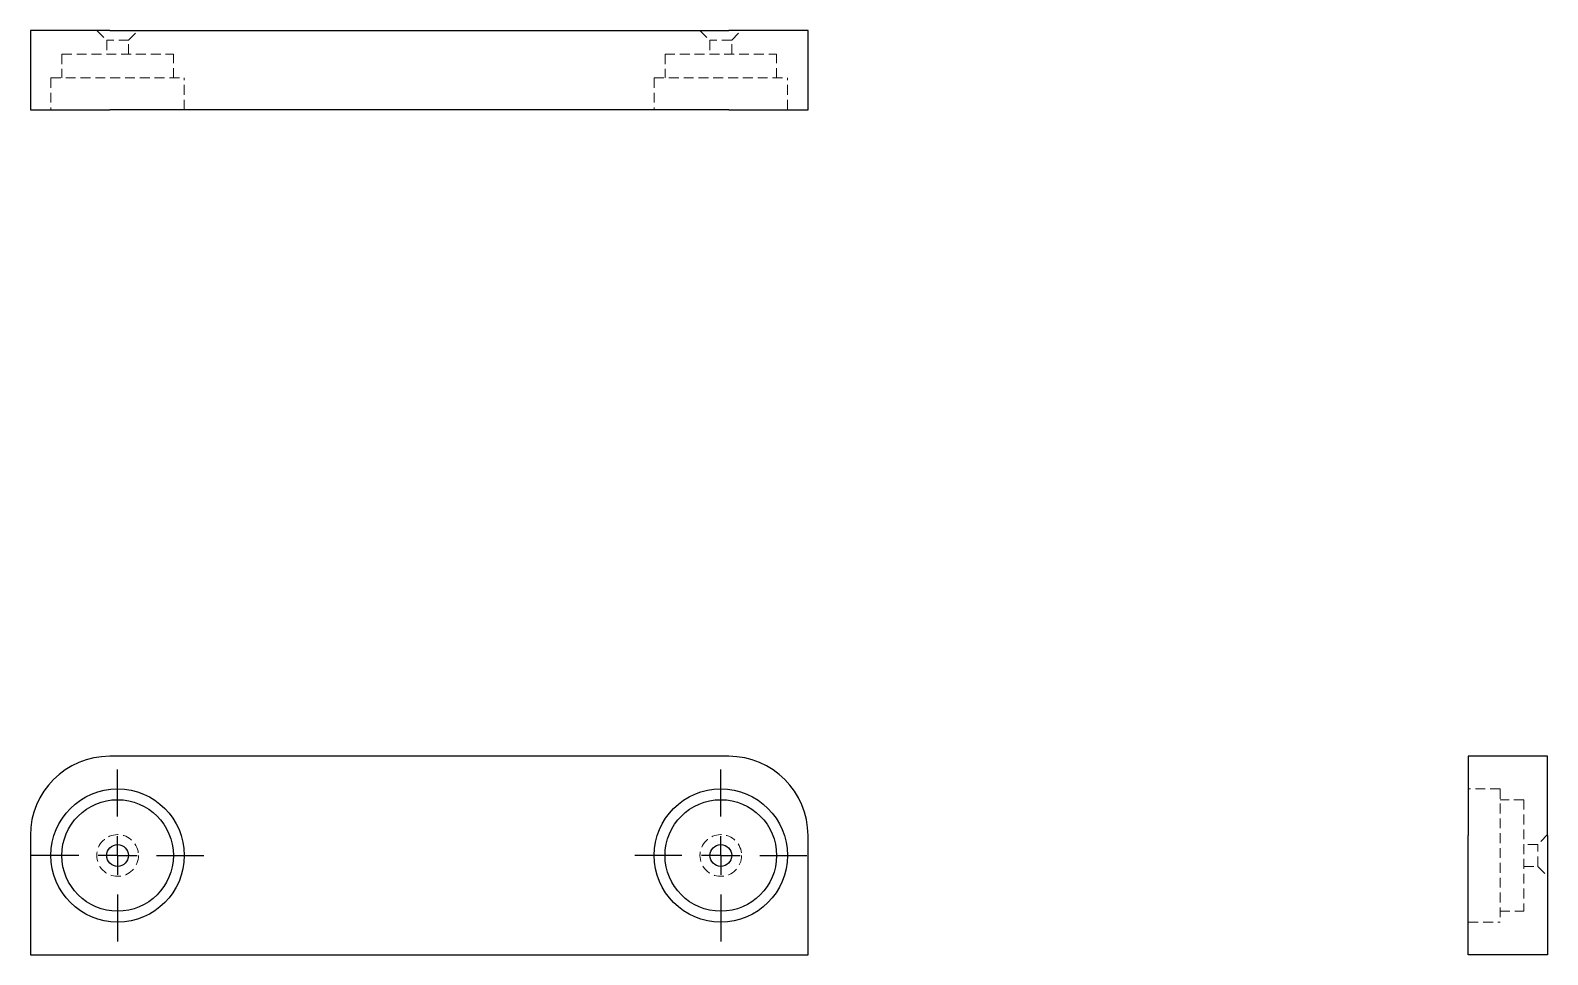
# Model space of a CAD drawing. Header units: millimetres. Extents: x 33 to 228, y 44 to 163.
import ezdxf

# ---------------------------------------------------------------- set-up
doc = ezdxf.new("R2010")
doc.units = ezdxf.units.MM
doc.linetypes.add('HIDDEN', pattern=[1.905, 1.27, -0.635])
doc.layers.add('10', color=7, linetype='Continuous')

# ---------------------------------------------------------------- blocks, each defined once
blk = doc.blocks.new('SW_CENTERMARKSYMBOL_0')
at = {"layer": '10', "color": 0}
for p, q in [((0, 5), (0, 11.07)), ((0, 0), (0, 2.5)), ((-5, 0), (-11.07, 0)), ((0, 0), (-2.5, 0)), ((0, 0), (0, -2.5)), ((0, 0), (2.5, 0)), ((5, 0), (11.07, 0)), ((0, -5), (0, -11.07))]:
    blk.add_line(p, q, dxfattribs=at)
blk = doc.blocks.new('SW_CENTERMARKSYMBOL_1')
at = {"layer": '10', "color": 0}
for p, q in [((0, 5), (0, 11.07)), ((0, 0), (0, 2.5)), ((-5, 0), (-11.07, 0)), ((0, 0), (-2.5, 0)), ((0, 0), (0, -2.5)), ((0, 0), (2.5, 0)), ((5, 0), (11.07, 0)), ((0, -5), (0, -11.07))]:
    blk.add_line(p, q, dxfattribs=at)

msp = doc.modelspace()

# ---------------------------------------------------------------- linework, layer by layer
at = {"color": 7, "linetype": 'Continuous', "lineweight": 25}
for p, q in [((33, 163.1), (33, 152.9)), ((43.2, 163.1), (33, 163.1)), ((43.2, 163.1), (122.8, 163.1)), ((133, 163.1), (122.8, 163.1)), ((133, 152.9), (133, 163.1)), ((33, 152.9), (43.2, 152.9)), ((122.8, 152.9), (43.2, 152.9)), ((122.8, 152.9), (133, 152.9)), ((122.8, 69.76), (43.2, 69.76)), ((228.1, 69.76), (217.9, 69.76)), ((217.9, 69.76), (217.9, 59.55)), ((228.1, 59.55), (228.1, 69.76)), ((33, 59.55), (33, 44.24)), ((133, 44.24), (133, 59.55)), ((217.9, 44.24), (217.9, 59.55)), ((228.1, 59.55), (228.1, 44.24)), ((33, 44.24), (133, 44.24)), ((228.1, 44.24), (217.9, 44.24))]:
    msp.add_line(p, q, dxfattribs=at)
at = {"color": 7, "linetype": 'HIDDEN', "lineweight": 18}
for p, q in [((41.55, 163.1), (42.82, 161.83)), ((45.63, 161.83), (46.9, 163.1)), ((119.1, 163.1), (120.37, 161.83)), ((123.18, 161.83), (124.45, 163.1)), ((37.06, 160.04), (51.39, 160.04)), ((37.06, 160.04), (37.06, 156.98)), ((45.63, 161.83), (42.82, 161.83)), ((42.82, 161.83), (42.82, 160.04)), ((45.63, 160.04), (45.63, 161.83)), ((51.39, 156.98), (51.39, 160.04)), ((114.61, 160.04), (128.94, 160.04)), ((114.61, 160.04), (114.61, 156.98)), ((123.18, 161.83), (120.37, 161.83)), ((120.37, 161.83), (120.37, 160.04)), ((123.18, 160.04), (123.18, 161.83)), ((128.94, 156.98), (128.94, 160.04)), ((35.65, 156.98), (52.8, 156.98)), ((35.65, 156.98), (35.65, 152.9)), ((52.8, 152.9), (52.8, 156.98)), ((113.2, 156.98), (130.35, 156.98)), ((113.2, 156.98), (113.2, 152.9)), ((130.35, 152.9), (130.35, 156.98)), ((221.98, 65.57), (217.9, 65.57)), ((221.98, 65.57), (221.98, 48.43)), ((225.04, 64.17), (221.98, 64.17)), ((225.04, 64.17), (225.04, 49.83)), ((228.1, 59.68), (226.83, 58.4)), ((226.83, 58.4), (225.04, 58.4)), ((226.83, 55.6), (226.83, 58.4)), ((225.04, 55.6), (226.83, 55.6)), ((226.83, 55.6), (228.1, 54.32)), ((221.98, 49.83), (225.04, 49.83)), ((217.9, 48.43), (221.98, 48.43))]:
    msp.add_line(p, q, dxfattribs=at)
at = {"color": 7, "linetype": 'Continuous', "lineweight": 25}
for centre, radius in [((44.22, 57), 8.57), ((121.78, 57), 8.57), ((44.22, 57), 7.17), ((121.78, 57), 7.17), ((44.22, 57), 1.4), ((121.78, 57), 1.4)]:
    msp.add_circle(centre, radius, dxfattribs=at)
at = {"color": 7, "linetype": 'HIDDEN', "lineweight": 18}
for centre in [(44.22, 57), (121.78, 57)]:
    msp.add_circle(centre, 2.68, dxfattribs=at)
at = {"color": 7, "linetype": 'Continuous', "lineweight": 25}
for centre, start, end in [((43.2, 59.55), 90, 180), ((122.8, 59.55), 0, 90)]:
    msp.add_arc(centre, 10.2, start, end, dxfattribs=at)

# ---------------------------------------------------------------- block references
at = {"layer": '10'}
for name, p in [('SW_CENTERMARKSYMBOL_1', (44.22, 57)), ('SW_CENTERMARKSYMBOL_0', (121.78, 57))]:
    msp.add_blockref(name, p, dxfattribs=at)

doc.saveas('drawing.dxf')
